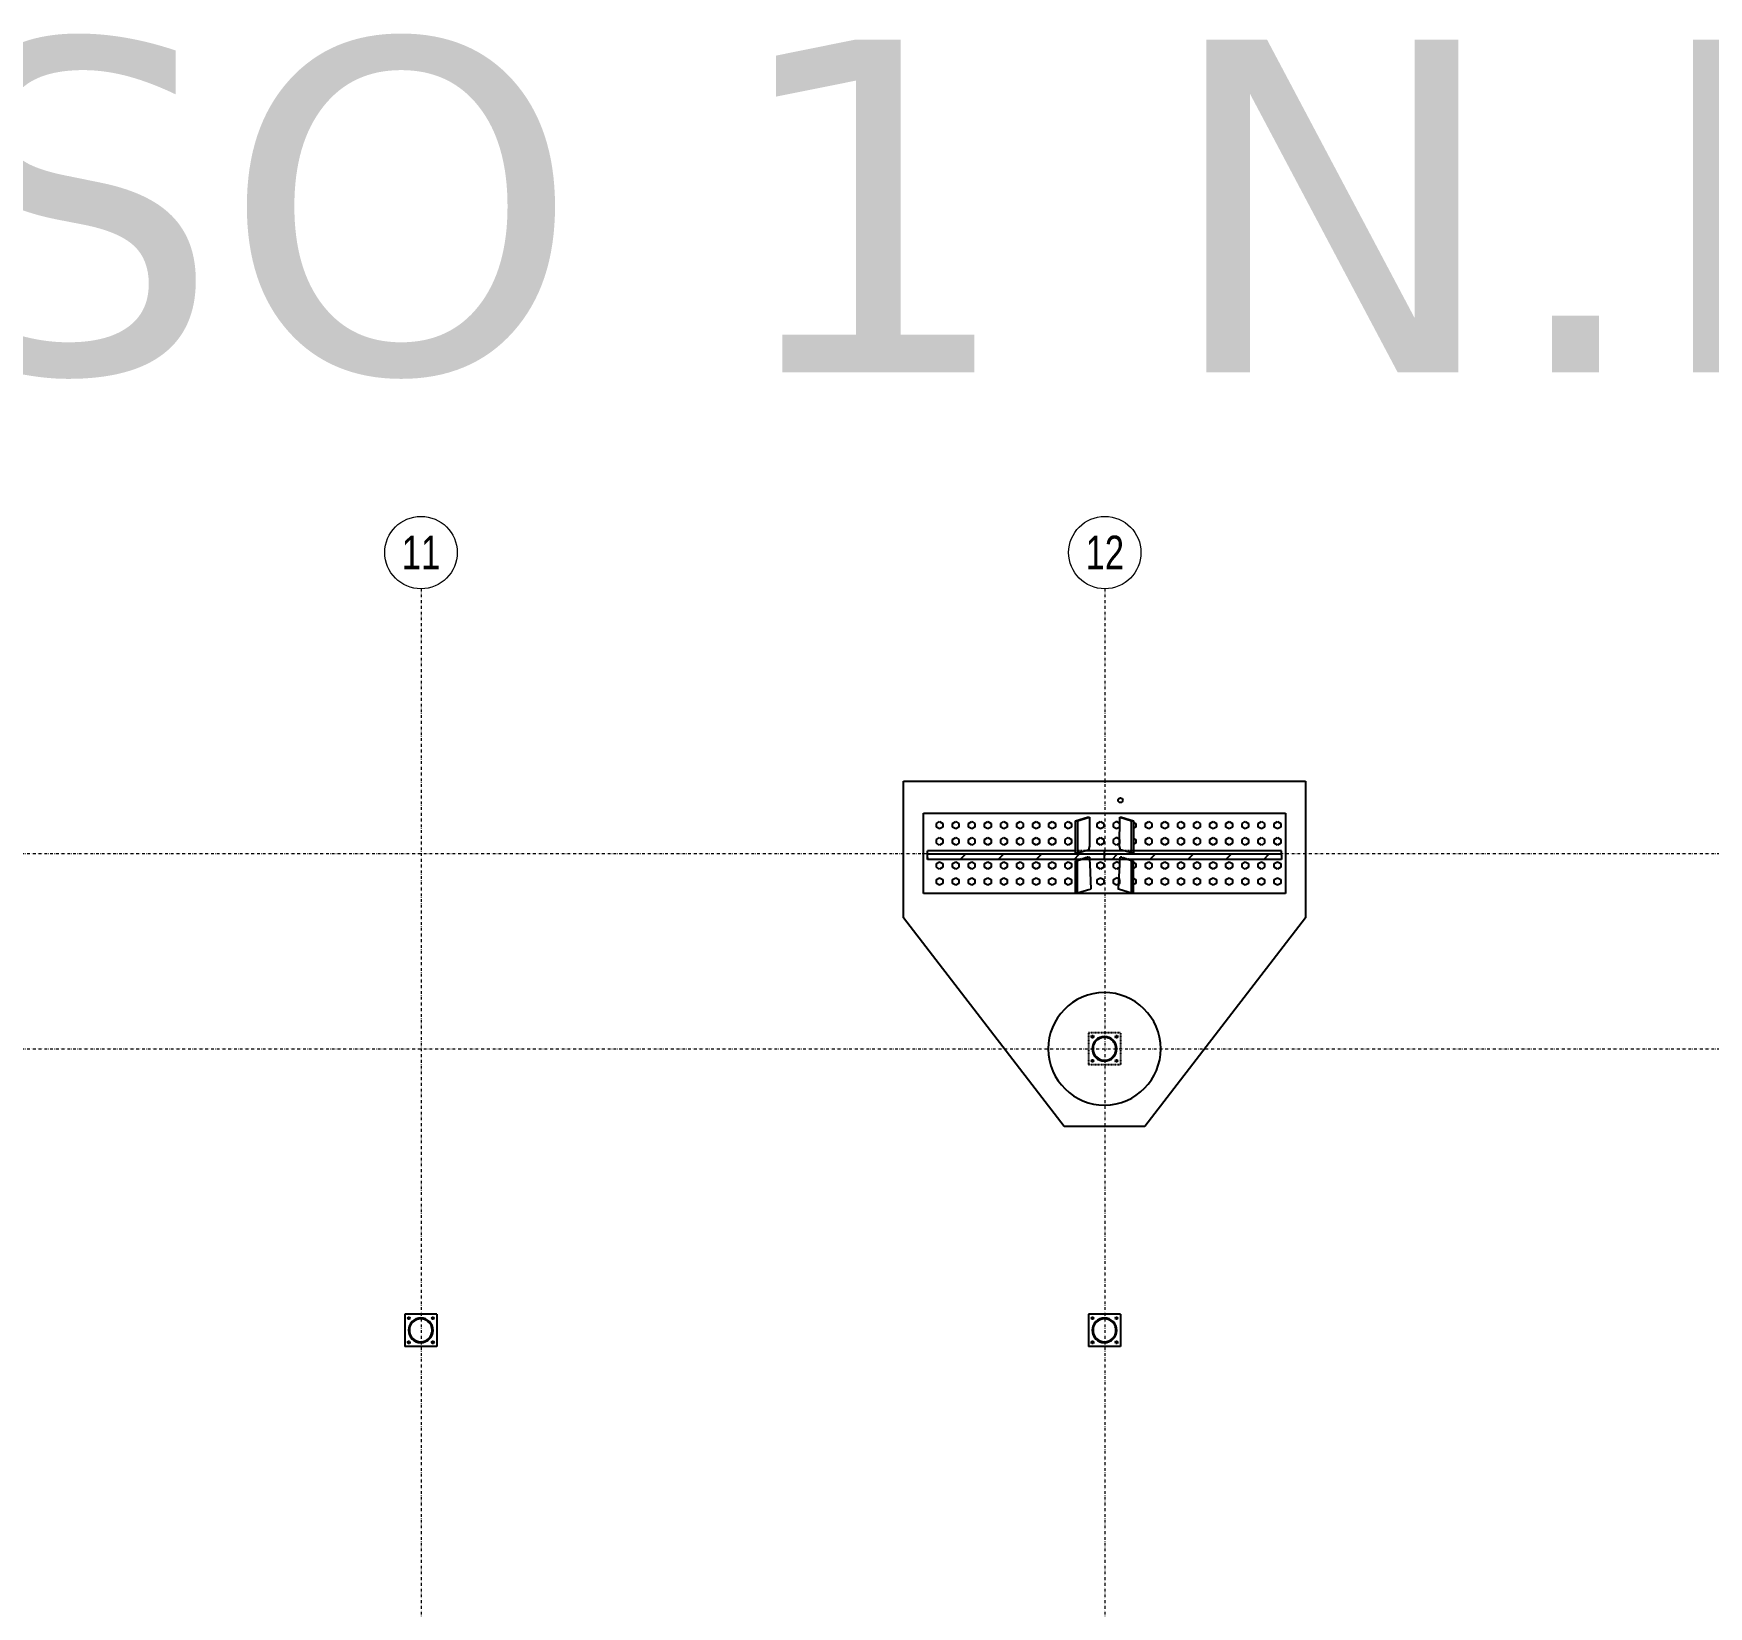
# Model space of a CAD drawing. Header units: millimetres. Extents: x 1541 to 289025, y -12015 to 47026.
# Drawn here: x 114171 to 115681, y -10196 to -8778 of the extents above; entities that cross this region are included whole.
import ezdxf
from ezdxf.enums import TextEntityAlignment as Align

# ---------------------------------------------------------------- set-up
doc = ezdxf.new("R2010")
doc.units = ezdxf.units.MM
doc.header["$LTSCALE"] = 0.1
for name, pattern in [('ACAD_ISO02W100', [15, 12, -3]), ('DASHDOTX2', [50.8, 25.4, -12.7, 0, -12.7]), ('DXK_LINE_DOT2', [3.9198, 1.9599, -1.9599]), ('Grid Line', [3.33375, 1.905, -0.47625, 0.47625, -0.47625])]:
    doc.linetypes.add(name, pattern=pattern)
doc.layers.get('0').update_dxf_attribs({"color": 255})
doc.layers.add('COTAS', color=8, linetype='Continuous')
doc.layers.add('TEXTO GENRAL', color=3, linetype='Continuous')
doc.layers.add('E_EJES', color=8, linetype='Continuous', lineweight=9)
doc.layers.add('E_EJES-1', color=8, linetype='Grid Line', lineweight=9)
doc.styles.add('Swis721 LtCn BT_1', font='swisscl.ttf', dxfattribs={"height": 0.42})
doc.styles.add('TEXTO GENERAL', font='verdana.ttf', dxfattribs={"height": 0.9})

# ---------------------------------------------------------------- blocks, each defined once
blk = doc.blocks.new('Grid - CNI_NOMBRE EJES-372759-_26_00m_LOC COLUMNAS Y MUROS PISO 7')
at = {"layer": 'E_EJES'}
blk.add_circle((0, 0), 0.003, dxfattribs=at)

msp = doc.modelspace()

# ---------------------------------------------------------------- hatches: boundary and pattern name
at = {"linetype": 'Continuous'}
h = msp.add_hatch(dxfattribs=at)
h.set_pattern_fill('', scale=7.611392, style=0, pattern_type=0)
h.set_pattern_definition([(45, (114977.176, -9517.53), (-17.088, 17.088), [])])
h.paths.add_polyline_path([(115296.1, -9517.5), (114977.2, -9517.5), (114977.2, -9518.3), (114977.3, -9522.2), (115296, -9522.2), (115296.1, -9518.3)])
h = msp.add_hatch(dxfattribs=at)
h.set_pattern_fill('', scale=7.611392, style=0, pattern_type=0)
h.set_pattern_definition([(45, (115147.48, -9690.706), (-17.088, 17.088), [])])
h.paths.add_polyline_path([(115147.7, -9692.9), (115147.5, -9690.7), (115146.9, -9688.6), (115145.8, -9686.7), (115144.5, -9685), (115142.8, -9683.7), (115140.9, -9682.6), (115138.8, -9682), (115136.6, -9681.8), (115134.5, -9682), (115132.4, -9682.6), (115130.5, -9683.7), (115128.8, -9685), (115127.4, -9686.7), (115126.4, -9688.6), (115125.8, -9690.7), (115125.6, -9692.9), (115125.8, -9695), (115126.4, -9697.1), (115127.4, -9699), (115128.8, -9700.7), (115130.5, -9702.1), (115132.4, -9703.1), (115134.5, -9703.7), (115136.6, -9703.9), (115138.8, -9703.7), (115140.9, -9703.1), (115142.8, -9702.1), (115144.5, -9700.7), (115145.8, -9699), (115146.9, -9697.1), (115147.5, -9695)])
h.paths.add_polyline_path([(115146.2, -9696.8), (115145.2, -9698.6), (115143.9, -9700.2), (115142.4, -9701.5), (115140.6, -9702.4), (115138.7, -9703), (115136.6, -9703.2), (115134.6, -9703), (115132.7, -9702.4), (115130.9, -9701.5), (115129.3, -9700.2), (115128, -9698.6), (115127.1, -9696.8), (115126.5, -9694.9), (115126.3, -9692.9), (115126.5, -9690.8), (115127.1, -9688.9), (115128, -9687.1), (115129.3, -9685.6), (115130.9, -9684.3), (115132.7, -9683.3), (115134.6, -9682.7), (115136.6, -9682.5), (115138.7, -9682.7), (115140.6, -9683.3), (115142.4, -9684.3), (115143.9, -9685.6), (115145.2, -9687.1), (115146.2, -9688.9), (115146.8, -9690.8), (115147, -9692.9), (115146.8, -9694.9)])
h = msp.add_hatch(color=96, dxfattribs=at)
h.paths.add_polyline_path([(114531.5, -9946.6), (114531.3, -9944.4), (114530.7, -9942.4), (114529.7, -9940.4), (114528.3, -9938.8), (114526.6, -9937.4), (114524.7, -9936.4), (114522.6, -9935.7), (114520.5, -9935.5), (114518.3, -9935.7), (114516.2, -9936.4), (114514.3, -9937.4), (114512.7, -9938.8), (114511.3, -9940.4), (114510.3, -9942.4), (114509.6, -9944.4), (114509.4, -9946.6), (114509.6, -9948.7), (114510.3, -9950.8), (114511.3, -9952.7), (114512.7, -9954.4), (114514.3, -9955.8), (114516.2, -9956.8), (114518.3, -9957.4), (114520.5, -9957.6), (114522.6, -9957.4), (114524.7, -9956.8), (114526.6, -9955.8), (114528.3, -9954.4), (114529.7, -9952.7), (114530.7, -9950.8), (114531.3, -9948.7)])
h.paths.add_polyline_path([(114530, -9950.5), (114529.1, -9952.3), (114527.8, -9953.9), (114526.2, -9955.2), (114524.4, -9956.1), (114522.5, -9956.7), (114520.5, -9956.9), (114518.5, -9956.7), (114516.5, -9956.1), (114514.7, -9955.2), (114513.2, -9953.9), (114511.9, -9952.3), (114510.9, -9950.5), (114510.3, -9948.6), (114510.1, -9946.6), (114510.3, -9944.6), (114510.9, -9942.6), (114511.9, -9940.8), (114513.2, -9939.3), (114514.7, -9938), (114516.5, -9937), (114518.5, -9936.5), (114520.5, -9936.3), (114522.5, -9936.5), (114524.4, -9937), (114526.2, -9938), (114527.8, -9939.3), (114529.1, -9940.8), (114530, -9942.6), (114530.6, -9944.6), (114530.8, -9946.6), (114530.6, -9948.6)])
h = msp.add_hatch(color=96, dxfattribs=at)
h.paths.add_polyline_path([(115147.7, -9946.6), (115147.5, -9944.4), (115146.8, -9942.3), (115145.8, -9940.4), (115144.4, -9938.8), (115142.8, -9937.4), (115140.9, -9936.4), (115138.8, -9935.7), (115136.6, -9935.5), (115134.5, -9935.7), (115132.4, -9936.4), (115130.5, -9937.4), (115128.8, -9938.8), (115127.4, -9940.4), (115126.4, -9942.3), (115125.8, -9944.4), (115125.6, -9946.6), (115125.8, -9948.7), (115126.4, -9950.8), (115127.4, -9952.7), (115128.8, -9954.4), (115130.5, -9955.8), (115132.4, -9956.8), (115134.5, -9957.4), (115136.6, -9957.6), (115138.8, -9957.4), (115140.9, -9956.8), (115142.8, -9955.8), (115144.4, -9954.4), (115145.8, -9952.7), (115146.8, -9950.8), (115147.5, -9948.7)])
h.paths.add_polyline_path([(115146.2, -9950.5), (115145.2, -9952.3), (115143.9, -9953.9), (115142.4, -9955.2), (115140.6, -9956.1), (115138.6, -9956.7), (115136.6, -9956.9), (115134.6, -9956.7), (115132.7, -9956.1), (115130.9, -9955.2), (115129.3, -9953.9), (115128, -9952.3), (115127.1, -9950.5), (115126.5, -9948.6), (115126.3, -9946.6), (115126.5, -9944.6), (115127.1, -9942.6), (115128, -9940.8), (115129.3, -9939.3), (115130.9, -9938), (115132.7, -9937), (115134.6, -9936.4), (115136.6, -9936.2), (115138.6, -9936.4), (115140.6, -9937), (115142.4, -9938), (115143.9, -9939.3), (115145.2, -9940.8), (115146.2, -9942.6), (115146.8, -9944.6), (115147, -9946.6), (115146.8, -9948.6)])

# ---------------------------------------------------------------- linework, layer by layer
at = {"color": 2, "linetype": 'Continuous'}
for p, q in [((114955.4, -9574.7), (114955.4, -9451.5)), ((114955.4, -9451.5), (115317.8, -9451.5)), ((115317.8, -9451.5), (115317.8, -9574.7)), ((114973.6, -9553), (114973.6, -9480.5)), ((114973.6, -9480.5), (115299.8, -9480.5)), ((115110.4, -9487.4), (115121.3, -9484.2)), ((115110.4, -9487.4), (115112.3, -9487.3)), ((115110.4, -9516.4), (115110.4, -9487.4)), ((115112.3, -9487.3), (115123, -9484.2)), ((115112.3, -9487.3), (115112.3, -9516.3)), ((115121.3, -9484.2), (115123, -9484.2)), ((115123, -9484.2), (115123.1, -9510.3)), ((115150.2, -9510.3), (115150.3, -9484.2)), ((115150.3, -9484.2), (115152, -9484.2)), ((115150.3, -9484.2), (115161, -9487.3)), ((115152, -9484.2), (115162.9, -9487.4)), ((115161, -9516.3), (115161, -9487.3)), ((115161, -9487.3), (115162.9, -9487.4)), ((115162.9, -9487.4), (115162.9, -9516.4)), ((115299.8, -9480.5), (115299.8, -9553)), ((114977.2, -9517.5), (114977.2, -9514.4)), ((115110.4, -9514.4), (114977.2, -9514.4)), ((114977.2, -9518.3), (114977.2, -9517.5)), ((115296.1, -9517.5), (114977.2, -9517.5)), ((114977.2, -9522.2), (114977.2, -9518.3)), ((114977.3, -9522.2), (114977.2, -9518.3)), ((114977.3, -9522.2), (114977.2, -9522.2)), ((115296, -9522.2), (114977.3, -9522.2)), ((115112.3, -9516.3), (115110.4, -9516.4)), ((115114.6, -9522.2), (115110.4, -9523.5)), ((115110.4, -9523.5), (115112.3, -9523.4)), ((115110.4, -9552.6), (115110.4, -9523.5)), ((115112.3, -9516.3), (115122.2, -9513.4)), ((115116.4, -9522.2), (115112.3, -9523.4)), ((115112.3, -9552.5), (115112.3, -9523.4)), ((115154.4, -9514.4), (115118.9, -9514.4)), ((115123.1, -9510.3), (115122.2, -9513.4)), ((115123, -9520.2), (115123.1, -9522.2)), ((115123.1, -9522.2), (115123.3, -9526.4)), ((115150.2, -9522.2), (115150, -9526.4)), ((115151.1, -9513.4), (115150.2, -9510.3)), ((115150.3, -9520.2), (115150.2, -9522.2)), ((115161, -9516.3), (115151.1, -9513.4)), ((115161, -9523.4), (115156.9, -9522.2)), ((115162.9, -9523.5), (115158.6, -9522.2)), ((115162.9, -9516.4), (115161, -9516.3)), ((115161, -9552.5), (115161, -9523.4)), ((115161, -9523.4), (115162.9, -9523.5)), ((115296.1, -9514.4), (115162.9, -9514.4)), ((115162.9, -9552.6), (115162.9, -9523.5)), ((115296.1, -9518.3), (115296, -9522.2)), ((115296.1, -9522.2), (115296, -9522.2)), ((115296.1, -9517.5), (115296.1, -9514.4)), ((115296.1, -9518.3), (115296.1, -9517.5)), ((115296.1, -9518.3), (115296.1, -9522.2)), ((115123.3, -9526.4), (115124.3, -9548.9)), ((115150, -9526.4), (115149, -9548.9)), ((115299.8, -9553), (114973.6, -9553)), ((115110.4, -9552.6), (115112.3, -9552.5)), ((115123.3, -9549.2), (115112.3, -9552.5)), ((115150, -9549.2), (115149, -9548.9)), ((115161, -9552.5), (115150, -9549.2)), ((115161, -9552.5), (115162.9, -9552.6)), ((115100.4, -9763), (114955.4, -9574.7)), ((115317.8, -9574.7), (115172.9, -9763)), ((115172.9, -9763), (115100.4, -9763)), ((114535, -9932.1), (114506, -9932.1)), ((114506, -9932.1), (114506, -9961.1)), ((114535, -9932.1), (114535, -9961.1)), ((115151.1, -9932.1), (115122.1, -9932.1)), ((115122.1, -9932.1), (115122.1, -9961.1)), ((115151.1, -9932.1), (115151.1, -9961.1)), ((114535, -9961.1), (114506, -9961.1)), ((115151.1, -9961.1), (115122.1, -9961.1))]:
    msp.add_line(p, q, dxfattribs=at)
at = {"color": 7, "linetype": 'Continuous'}
for p, q in [((114985.2, -9489.7), (114988, -9488)), ((114985.2, -9493), (114985.2, -9489.7)), ((114988, -9494.7), (114985.2, -9493)), ((114988, -9488), (114990.9, -9489.7)), ((114990.9, -9493), (114988, -9494.7)), ((114990.9, -9489.7), (114990.9, -9493)), ((114999.6, -9489.7), (115002.5, -9488)), ((114999.6, -9493), (114999.6, -9489.7)), ((115002.5, -9494.7), (114999.6, -9493)), ((115002.5, -9488), (115005.4, -9489.7)), ((115005.4, -9493), (115002.5, -9494.7)), ((115005.4, -9489.7), (115005.4, -9493)), ((115014.1, -9489.7), (115017, -9488)), ((115014.1, -9493), (115014.1, -9489.7)), ((115017, -9494.7), (115014.1, -9493)), ((115017, -9488), (115019.9, -9489.7)), ((115019.9, -9493), (115017, -9494.7)), ((115019.9, -9489.7), (115019.9, -9493)), ((115028.6, -9489.7), (115031.5, -9488)), ((115028.6, -9493), (115028.6, -9489.7)), ((115031.5, -9494.7), (115028.6, -9493)), ((115031.5, -9488), (115034.4, -9489.7)), ((115034.4, -9493), (115031.5, -9494.7)), ((115034.4, -9489.7), (115034.4, -9493)), ((115043.1, -9489.7), (115046, -9488)), ((115043.1, -9493), (115043.1, -9489.7)), ((115046, -9494.7), (115043.1, -9493)), ((115046, -9488), (115048.9, -9489.7)), ((115048.9, -9493), (115046, -9494.7)), ((115048.9, -9489.7), (115048.9, -9493)), ((115057.6, -9489.7), (115060.5, -9488)), ((115057.6, -9493), (115057.6, -9489.7)), ((115060.5, -9494.7), (115057.6, -9493)), ((115060.5, -9488), (115063.4, -9489.7)), ((115063.4, -9493), (115060.5, -9494.7)), ((115063.4, -9489.7), (115063.4, -9493)), ((115072.1, -9489.7), (115075, -9488)), ((115072.1, -9493), (115072.1, -9489.7)), ((115075, -9494.7), (115072.1, -9493)), ((115075, -9488), (115077.9, -9489.7)), ((115077.9, -9493), (115075, -9494.7)), ((115077.9, -9489.7), (115077.9, -9493)), ((115086.6, -9489.7), (115089.5, -9488)), ((115086.6, -9493), (115086.6, -9489.7)), ((115089.5, -9494.7), (115086.6, -9493)), ((115089.5, -9488), (115092.4, -9489.7)), ((115092.4, -9493), (115089.5, -9494.7)), ((115092.4, -9489.7), (115092.4, -9493)), ((115101.1, -9489.7), (115104, -9488)), ((115101.1, -9493), (115101.1, -9489.7)), ((115104, -9494.7), (115101.1, -9493)), ((115104, -9488), (115106.9, -9489.7)), ((115106.9, -9493), (115104, -9494.7)), ((115106.9, -9489.7), (115106.9, -9493)), ((115130.1, -9489.7), (115133, -9488)), ((115130.1, -9493), (115130.1, -9489.7)), ((115133, -9494.7), (115130.1, -9493)), ((115133, -9488), (115135.9, -9489.7)), ((115135.9, -9493), (115133, -9494.7)), ((115135.9, -9489.7), (115135.9, -9493)), ((115144.6, -9489.7), (115147.5, -9488)), ((115144.6, -9493), (115144.6, -9489.7)), ((115147.5, -9494.7), (115144.6, -9493)), ((115150.4, -9489.7), (115147.5, -9488)), ((115150.4, -9493), (115147.5, -9494.7)), ((115150.4, -9493), (115150.4, -9489.7)), ((115162.9, -9488.5), (115164.9, -9489.7)), ((115164.9, -9493), (115162.9, -9494.2)), ((115164.9, -9489.7), (115164.9, -9493)), ((115173.6, -9489.7), (115176.5, -9488)), ((115173.6, -9493), (115173.6, -9489.7)), ((115176.5, -9494.7), (115173.6, -9493)), ((115176.5, -9488), (115179.4, -9489.7)), ((115179.4, -9493), (115176.5, -9494.7)), ((115179.4, -9489.7), (115179.4, -9493)), ((115188.1, -9489.7), (115191, -9488)), ((115188.1, -9493), (115188.1, -9489.7)), ((115191, -9494.7), (115188.1, -9493)), ((115191, -9488), (115193.9, -9489.7)), ((115193.9, -9493), (115191, -9494.7)), ((115193.9, -9489.7), (115193.9, -9493)), ((115202.6, -9489.7), (115205.5, -9488)), ((115202.6, -9493), (115202.6, -9489.7)), ((115205.5, -9494.7), (115202.6, -9493)), ((115205.5, -9488), (115208.4, -9489.7)), ((115208.4, -9493), (115205.5, -9494.7)), ((115208.4, -9489.7), (115208.4, -9493)), ((115217.1, -9489.7), (115220, -9488)), ((115217.1, -9493), (115217.1, -9489.7)), ((115220, -9494.7), (115217.1, -9493)), ((115220, -9488), (115222.9, -9489.7)), ((115222.9, -9493), (115220, -9494.7)), ((115222.9, -9489.7), (115222.9, -9493)), ((115231.6, -9489.7), (115234.5, -9488)), ((115231.6, -9493), (115231.6, -9489.7)), ((115234.5, -9494.7), (115231.6, -9493)), ((115234.5, -9488), (115237.4, -9489.7)), ((115237.4, -9493), (115234.5, -9494.7)), ((115237.4, -9489.7), (115237.4, -9493)), ((115246.1, -9489.7), (115249, -9488)), ((115246.1, -9493), (115246.1, -9489.7)), ((115249, -9494.7), (115246.1, -9493)), ((115249, -9488), (115251.9, -9489.7)), ((115251.9, -9493), (115249, -9494.7)), ((115251.9, -9489.7), (115251.9, -9493)), ((115260.6, -9489.7), (115263.5, -9488)), ((115260.6, -9493), (115260.6, -9489.7)), ((115263.5, -9494.7), (115260.6, -9493)), ((115263.5, -9488), (115266.4, -9489.7)), ((115266.4, -9493), (115263.5, -9494.7)), ((115266.4, -9489.7), (115266.4, -9493)), ((115275.1, -9489.7), (115278, -9488)), ((115275.1, -9493), (115275.1, -9489.7)), ((115278, -9494.7), (115275.1, -9493)), ((115278, -9488), (115280.9, -9489.7)), ((115280.9, -9493), (115278, -9494.7)), ((115280.9, -9489.7), (115280.9, -9493)), ((115289.6, -9489.7), (115292.5, -9488)), ((115289.6, -9493), (115289.6, -9489.7)), ((115292.5, -9494.7), (115289.6, -9493)), ((115292.5, -9488), (115295.4, -9489.7)), ((115295.4, -9493), (115292.5, -9494.7)), ((115295.4, -9489.7), (115295.4, -9493)), ((114985.2, -9504.2), (114988, -9502.5)), ((114985.2, -9507.5), (114985.2, -9504.2)), ((114988, -9509.2), (114985.2, -9507.5)), ((114988, -9502.5), (114990.9, -9504.2)), ((114990.9, -9507.5), (114988, -9509.2)), ((114990.9, -9504.2), (114990.9, -9507.5)), ((114999.6, -9504.2), (115002.5, -9502.5)), ((114999.6, -9507.5), (114999.6, -9504.2)), ((115002.5, -9509.2), (114999.6, -9507.5)), ((115002.5, -9502.5), (115005.4, -9504.2)), ((115005.4, -9507.5), (115002.5, -9509.2)), ((115005.4, -9504.2), (115005.4, -9507.5)), ((115014.1, -9504.2), (115017, -9502.5)), ((115014.1, -9507.5), (115014.1, -9504.2)), ((115017, -9509.2), (115014.1, -9507.5)), ((115017, -9502.5), (115019.9, -9504.2)), ((115019.9, -9507.5), (115017, -9509.2)), ((115019.9, -9504.2), (115019.9, -9507.5)), ((115028.6, -9504.2), (115031.5, -9502.5)), ((115028.6, -9507.5), (115028.6, -9504.2)), ((115031.5, -9509.2), (115028.6, -9507.5)), ((115031.5, -9502.5), (115034.4, -9504.2)), ((115034.4, -9507.5), (115031.5, -9509.2)), ((115034.4, -9504.2), (115034.4, -9507.5)), ((115043.1, -9504.2), (115046, -9502.5)), ((115043.1, -9507.5), (115043.1, -9504.2)), ((115046, -9509.2), (115043.1, -9507.5)), ((115046, -9502.5), (115048.9, -9504.2)), ((115048.9, -9507.5), (115046, -9509.2)), ((115048.9, -9504.2), (115048.9, -9507.5)), ((115057.6, -9504.2), (115060.5, -9502.5)), ((115057.6, -9507.5), (115057.6, -9504.2)), ((115060.5, -9509.2), (115057.6, -9507.5)), ((115060.5, -9502.5), (115063.4, -9504.2)), ((115063.4, -9507.5), (115060.5, -9509.2)), ((115063.4, -9504.2), (115063.4, -9507.5)), ((115072.1, -9504.2), (115075, -9502.5)), ((115072.1, -9507.5), (115072.1, -9504.2)), ((115075, -9509.2), (115072.1, -9507.5)), ((115075, -9502.5), (115077.9, -9504.2)), ((115077.9, -9507.5), (115075, -9509.2)), ((115077.9, -9504.2), (115077.9, -9507.5)), ((115086.6, -9504.2), (115089.5, -9502.5)), ((115086.6, -9507.5), (115086.6, -9504.2)), ((115089.5, -9509.2), (115086.6, -9507.5)), ((115089.5, -9502.5), (115092.4, -9504.2)), ((115092.4, -9507.5), (115089.5, -9509.2)), ((115092.4, -9504.2), (115092.4, -9507.5)), ((115101.1, -9504.2), (115104, -9502.5)), ((115101.1, -9507.5), (115101.1, -9504.2)), ((115104, -9509.2), (115101.1, -9507.5)), ((115104, -9502.5), (115106.9, -9504.2)), ((115106.9, -9507.5), (115104, -9509.2)), ((115106.9, -9504.2), (115106.9, -9507.5)), ((115130.1, -9504.2), (115133, -9502.5)), ((115130.1, -9507.5), (115130.1, -9504.2)), ((115133, -9509.2), (115130.1, -9507.5)), ((115133, -9502.5), (115135.9, -9504.2)), ((115135.9, -9507.5), (115133, -9509.2)), ((115135.9, -9504.2), (115135.9, -9507.5)), ((115144.6, -9504.2), (115147.5, -9502.5)), ((115144.6, -9507.5), (115144.6, -9504.2)), ((115147.5, -9509.2), (115144.6, -9507.5)), ((115150.4, -9504.2), (115147.5, -9502.5)), ((115150.4, -9507.5), (115147.5, -9509.2)), ((115150.4, -9507.5), (115150.4, -9504.2)), ((115162.9, -9503), (115164.9, -9504.2)), ((115164.9, -9507.5), (115162.9, -9508.7)), ((115164.9, -9504.2), (115164.9, -9507.5)), ((115173.6, -9504.2), (115176.5, -9502.5)), ((115173.6, -9507.5), (115173.6, -9504.2)), ((115176.5, -9509.2), (115173.6, -9507.5)), ((115176.5, -9502.5), (115179.4, -9504.2)), ((115179.4, -9507.5), (115176.5, -9509.2)), ((115179.4, -9504.2), (115179.4, -9507.5)), ((115188.1, -9504.2), (115191, -9502.5)), ((115188.1, -9507.5), (115188.1, -9504.2)), ((115191, -9509.2), (115188.1, -9507.5)), ((115191, -9502.5), (115193.9, -9504.2)), ((115193.9, -9507.5), (115191, -9509.2)), ((115193.9, -9504.2), (115193.9, -9507.5)), ((115202.6, -9504.2), (115205.5, -9502.5)), ((115202.6, -9507.5), (115202.6, -9504.2)), ((115205.5, -9509.2), (115202.6, -9507.5)), ((115205.5, -9502.5), (115208.4, -9504.2)), ((115208.4, -9507.5), (115205.5, -9509.2)), ((115208.4, -9504.2), (115208.4, -9507.5)), ((115217.1, -9504.2), (115220, -9502.5)), ((115217.1, -9507.5), (115217.1, -9504.2)), ((115220, -9509.2), (115217.1, -9507.5)), ((115220, -9502.5), (115222.9, -9504.2)), ((115222.9, -9507.5), (115220, -9509.2)), ((115222.9, -9504.2), (115222.9, -9507.5)), ((115231.6, -9504.2), (115234.5, -9502.5)), ((115231.6, -9507.5), (115231.6, -9504.2)), ((115234.5, -9509.2), (115231.6, -9507.5)), ((115234.5, -9502.5), (115237.4, -9504.2)), ((115237.4, -9507.5), (115234.5, -9509.2)), ((115237.4, -9504.2), (115237.4, -9507.5)), ((115246.1, -9504.2), (115249, -9502.5)), ((115246.1, -9507.5), (115246.1, -9504.2)), ((115249, -9509.2), (115246.1, -9507.5)), ((115249, -9502.5), (115251.9, -9504.2)), ((115251.9, -9507.5), (115249, -9509.2)), ((115251.9, -9504.2), (115251.9, -9507.5)), ((115260.6, -9504.2), (115263.5, -9502.5)), ((115260.6, -9507.5), (115260.6, -9504.2)), ((115263.5, -9509.2), (115260.6, -9507.5)), ((115263.5, -9502.5), (115266.4, -9504.2)), ((115266.4, -9507.5), (115263.5, -9509.2)), ((115266.4, -9504.2), (115266.4, -9507.5)), ((115275.1, -9504.2), (115278, -9502.5)), ((115275.1, -9507.5), (115275.1, -9504.2)), ((115278, -9509.2), (115275.1, -9507.5)), ((115278, -9502.5), (115280.9, -9504.2)), ((115280.9, -9507.5), (115278, -9509.2)), ((115280.9, -9504.2), (115280.9, -9507.5)), ((115289.6, -9504.2), (115292.5, -9502.5)), ((115289.6, -9507.5), (115289.6, -9504.2)), ((115292.5, -9509.2), (115289.6, -9507.5)), ((115292.5, -9502.5), (115295.4, -9504.2)), ((115295.4, -9507.5), (115292.5, -9509.2)), ((115295.4, -9504.2), (115295.4, -9507.5)), ((114985.2, -9525.9), (114988, -9524.2)), ((114988, -9524.2), (114990.9, -9525.9)), ((114999.6, -9525.9), (115002.5, -9524.2)), ((115002.5, -9524.2), (115005.4, -9525.9)), ((115014.1, -9525.9), (115017, -9524.2)), ((115017, -9524.2), (115019.9, -9525.9)), ((115028.6, -9525.9), (115031.5, -9524.2)), ((115031.5, -9524.2), (115034.4, -9525.9)), ((115043.1, -9525.9), (115046, -9524.2)), ((115046, -9524.2), (115048.9, -9525.9)), ((115057.6, -9525.9), (115060.5, -9524.2)), ((115060.5, -9524.2), (115063.4, -9525.9)), ((115072.1, -9525.9), (115075, -9524.2)), ((115075, -9524.2), (115077.9, -9525.9)), ((115086.6, -9525.9), (115089.5, -9524.2)), ((115089.5, -9524.2), (115092.4, -9525.9)), ((115101.1, -9525.9), (115104, -9524.2)), ((115104, -9524.2), (115106.9, -9525.9)), ((115130.1, -9525.9), (115133, -9524.2)), ((115133, -9524.2), (115135.9, -9525.9)), ((115144.6, -9525.9), (115147.5, -9524.2)), ((115150.4, -9525.9), (115147.5, -9524.2)), ((115173.6, -9525.9), (115176.5, -9524.2)), ((115176.5, -9524.2), (115179.4, -9525.9)), ((115188.1, -9525.9), (115191, -9524.2)), ((115191, -9524.2), (115193.9, -9525.9)), ((115202.6, -9525.9), (115205.5, -9524.2)), ((115205.5, -9524.2), (115208.4, -9525.9)), ((115217.1, -9525.9), (115220, -9524.2)), ((115220, -9524.2), (115222.9, -9525.9)), ((115231.6, -9525.9), (115234.5, -9524.2)), ((115234.5, -9524.2), (115237.4, -9525.9)), ((115246.1, -9525.9), (115249, -9524.2)), ((115249, -9524.2), (115251.9, -9525.9)), ((115260.6, -9525.9), (115263.5, -9524.2)), ((115263.5, -9524.2), (115266.4, -9525.9)), ((115275.1, -9525.9), (115278, -9524.2)), ((115278, -9524.2), (115280.9, -9525.9)), ((115289.6, -9525.9), (115292.5, -9524.2)), ((115292.5, -9524.2), (115295.4, -9525.9)), ((114985.2, -9529.3), (114985.2, -9525.9)), ((114988, -9530.9), (114985.2, -9529.3)), ((114985.2, -9540.4), (114988, -9538.7)), ((114990.9, -9529.3), (114988, -9530.9)), ((114988, -9538.7), (114990.9, -9540.4)), ((114990.9, -9525.9), (114990.9, -9529.3)), ((114999.6, -9529.3), (114999.6, -9525.9)), ((115002.5, -9530.9), (114999.6, -9529.3)), ((114999.6, -9540.4), (115002.5, -9538.7)), ((115005.4, -9529.3), (115002.5, -9530.9)), ((115002.5, -9538.7), (115005.4, -9540.4)), ((115005.4, -9525.9), (115005.4, -9529.3)), ((115014.1, -9529.3), (115014.1, -9525.9)), ((115017, -9530.9), (115014.1, -9529.3)), ((115014.1, -9540.4), (115017, -9538.7)), ((115019.9, -9529.3), (115017, -9530.9)), ((115017, -9538.7), (115019.9, -9540.4)), ((115019.9, -9525.9), (115019.9, -9529.3)), ((115028.6, -9529.3), (115028.6, -9525.9)), ((115031.5, -9530.9), (115028.6, -9529.3)), ((115028.6, -9540.4), (115031.5, -9538.7)), ((115034.4, -9529.3), (115031.5, -9530.9)), ((115031.5, -9538.7), (115034.4, -9540.4)), ((115034.4, -9525.9), (115034.4, -9529.3)), ((115043.1, -9529.3), (115043.1, -9525.9)), ((115046, -9530.9), (115043.1, -9529.3)), ((115043.1, -9540.4), (115046, -9538.7)), ((115048.9, -9529.3), (115046, -9530.9)), ((115046, -9538.7), (115048.9, -9540.4)), ((115048.9, -9525.9), (115048.9, -9529.3)), ((115057.6, -9529.3), (115057.6, -9525.9)), ((115060.5, -9530.9), (115057.6, -9529.3)), ((115057.6, -9540.4), (115060.5, -9538.7)), ((115063.4, -9529.3), (115060.5, -9530.9)), ((115060.5, -9538.7), (115063.4, -9540.4)), ((115063.4, -9525.9), (115063.4, -9529.3)), ((115072.1, -9529.3), (115072.1, -9525.9)), ((115075, -9530.9), (115072.1, -9529.3)), ((115072.1, -9540.4), (115075, -9538.7)), ((115077.9, -9529.3), (115075, -9530.9)), ((115075, -9538.7), (115077.9, -9540.4)), ((115077.9, -9525.9), (115077.9, -9529.3)), ((115086.6, -9529.3), (115086.6, -9525.9)), ((115089.5, -9530.9), (115086.6, -9529.3)), ((115086.6, -9540.4), (115089.5, -9538.7)), ((115092.4, -9529.3), (115089.5, -9530.9)), ((115089.5, -9538.7), (115092.4, -9540.4)), ((115092.4, -9525.9), (115092.4, -9529.3)), ((115101.1, -9529.3), (115101.1, -9525.9)), ((115104, -9530.9), (115101.1, -9529.3)), ((115101.1, -9540.4), (115104, -9538.7)), ((115106.9, -9529.3), (115104, -9530.9)), ((115104, -9538.7), (115106.9, -9540.4)), ((115106.9, -9525.9), (115106.9, -9529.3)), ((115130.1, -9529.3), (115130.1, -9525.9)), ((115133, -9530.9), (115130.1, -9529.3)), ((115130.1, -9540.4), (115133, -9538.7)), ((115135.9, -9529.3), (115133, -9530.9)), ((115133, -9538.7), (115135.9, -9540.4)), ((115135.9, -9525.9), (115135.9, -9529.3)), ((115144.6, -9529.3), (115144.6, -9525.9)), ((115147.5, -9530.9), (115144.6, -9529.3)), ((115144.6, -9540.4), (115147.5, -9538.7)), ((115150.4, -9529.3), (115147.5, -9530.9)), ((115150.4, -9540.4), (115147.5, -9538.7)), ((115150.4, -9529.3), (115150.4, -9525.9)), ((115162.9, -9524.7), (115164.9, -9525.9)), ((115164.9, -9529.3), (115162.9, -9530.4)), ((115162.9, -9539.2), (115164.9, -9540.4)), ((115164.9, -9525.9), (115164.9, -9529.3)), ((115173.6, -9529.3), (115173.6, -9525.9)), ((115176.5, -9530.9), (115173.6, -9529.3)), ((115173.6, -9540.4), (115176.5, -9538.7)), ((115179.4, -9529.3), (115176.5, -9530.9)), ((115176.5, -9538.7), (115179.4, -9540.4)), ((115179.4, -9525.9), (115179.4, -9529.3)), ((115188.1, -9529.3), (115188.1, -9525.9)), ((115191, -9530.9), (115188.1, -9529.3)), ((115188.1, -9540.4), (115191, -9538.7)), ((115193.9, -9529.3), (115191, -9530.9)), ((115191, -9538.7), (115193.9, -9540.4)), ((115193.9, -9525.9), (115193.9, -9529.3)), ((115202.6, -9529.3), (115202.6, -9525.9)), ((115205.5, -9530.9), (115202.6, -9529.3)), ((115202.6, -9540.4), (115205.5, -9538.7)), ((115208.4, -9529.3), (115205.5, -9530.9)), ((115205.5, -9538.7), (115208.4, -9540.4)), ((115208.4, -9525.9), (115208.4, -9529.3)), ((115217.1, -9529.3), (115217.1, -9525.9)), ((115220, -9530.9), (115217.1, -9529.3)), ((115217.1, -9540.4), (115220, -9538.7)), ((115222.9, -9529.3), (115220, -9530.9)), ((115220, -9538.7), (115222.9, -9540.4)), ((115222.9, -9525.9), (115222.9, -9529.3)), ((115231.6, -9529.3), (115231.6, -9525.9)), ((115234.5, -9530.9), (115231.6, -9529.3)), ((115231.6, -9540.4), (115234.5, -9538.7)), ((115237.4, -9529.3), (115234.5, -9530.9)), ((115234.5, -9538.7), (115237.4, -9540.4)), ((115237.4, -9525.9), (115237.4, -9529.3)), ((115246.1, -9529.3), (115246.1, -9525.9)), ((115249, -9530.9), (115246.1, -9529.3)), ((115246.1, -9540.4), (115249, -9538.7)), ((115251.9, -9529.3), (115249, -9530.9)), ((115249, -9538.7), (115251.9, -9540.4)), ((115251.9, -9525.9), (115251.9, -9529.3)), ((115260.6, -9529.3), (115260.6, -9525.9)), ((115263.5, -9530.9), (115260.6, -9529.3)), ((115260.6, -9540.4), (115263.5, -9538.7)), ((115266.4, -9529.3), (115263.5, -9530.9)), ((115263.5, -9538.7), (115266.4, -9540.4)), ((115266.4, -9525.9), (115266.4, -9529.3)), ((115275.1, -9529.3), (115275.1, -9525.9)), ((115278, -9530.9), (115275.1, -9529.3)), ((115275.1, -9540.4), (115278, -9538.7)), ((115280.9, -9529.3), (115278, -9530.9)), ((115278, -9538.7), (115280.9, -9540.4)), ((115280.9, -9525.9), (115280.9, -9529.3)), ((115289.6, -9529.3), (115289.6, -9525.9)), ((115292.5, -9530.9), (115289.6, -9529.3)), ((115289.6, -9540.4), (115292.5, -9538.7)), ((115295.4, -9529.3), (115292.5, -9530.9)), ((115292.5, -9538.7), (115295.4, -9540.4)), ((115295.4, -9525.9), (115295.4, -9529.3)), ((114985.2, -9543.8), (114985.2, -9540.4)), ((114988, -9545.4), (114985.2, -9543.8)), ((114990.9, -9543.8), (114988, -9545.4)), ((114990.9, -9540.4), (114990.9, -9543.8)), ((114999.6, -9543.8), (114999.6, -9540.4)), ((115002.5, -9545.4), (114999.6, -9543.8)), ((115005.4, -9543.8), (115002.5, -9545.4)), ((115005.4, -9540.4), (115005.4, -9543.8)), ((115014.1, -9543.8), (115014.1, -9540.4)), ((115017, -9545.4), (115014.1, -9543.8)), ((115019.9, -9543.8), (115017, -9545.4)), ((115019.9, -9540.4), (115019.9, -9543.8)), ((115028.6, -9543.8), (115028.6, -9540.4)), ((115031.5, -9545.4), (115028.6, -9543.8)), ((115034.4, -9543.8), (115031.5, -9545.4)), ((115034.4, -9540.4), (115034.4, -9543.8)), ((115043.1, -9543.8), (115043.1, -9540.4)), ((115046, -9545.4), (115043.1, -9543.8)), ((115048.9, -9543.8), (115046, -9545.4)), ((115048.9, -9540.4), (115048.9, -9543.8)), ((115057.6, -9543.8), (115057.6, -9540.4)), ((115060.5, -9545.4), (115057.6, -9543.8)), ((115063.4, -9543.8), (115060.5, -9545.4)), ((115063.4, -9540.4), (115063.4, -9543.8)), ((115072.1, -9543.8), (115072.1, -9540.4)), ((115075, -9545.4), (115072.1, -9543.8)), ((115077.9, -9543.8), (115075, -9545.4)), ((115077.9, -9540.4), (115077.9, -9543.8)), ((115086.6, -9543.8), (115086.6, -9540.4)), ((115089.5, -9545.4), (115086.6, -9543.8)), ((115092.4, -9543.8), (115089.5, -9545.4)), ((115092.4, -9540.4), (115092.4, -9543.8)), ((115101.1, -9543.8), (115101.1, -9540.4)), ((115104, -9545.4), (115101.1, -9543.8)), ((115106.9, -9543.8), (115104, -9545.4)), ((115106.9, -9540.4), (115106.9, -9543.8)), ((115130.1, -9543.8), (115130.1, -9540.4)), ((115133, -9545.4), (115130.1, -9543.8)), ((115135.9, -9543.8), (115133, -9545.4)), ((115135.9, -9540.4), (115135.9, -9543.8)), ((115144.6, -9543.8), (115144.6, -9540.4)), ((115147.5, -9545.4), (115144.6, -9543.8)), ((115150.4, -9543.8), (115147.5, -9545.4)), ((115150.4, -9543.8), (115150.4, -9540.4)), ((115164.9, -9543.8), (115162.9, -9544.9)), ((115164.9, -9540.4), (115164.9, -9543.8)), ((115173.6, -9543.8), (115173.6, -9540.4)), ((115176.5, -9545.4), (115173.6, -9543.8)), ((115179.4, -9543.8), (115176.5, -9545.4)), ((115179.4, -9540.4), (115179.4, -9543.8)), ((115188.1, -9543.8), (115188.1, -9540.4)), ((115191, -9545.4), (115188.1, -9543.8)), ((115193.9, -9543.8), (115191, -9545.4)), ((115193.9, -9540.4), (115193.9, -9543.8)), ((115202.6, -9543.8), (115202.6, -9540.4)), ((115205.5, -9545.4), (115202.6, -9543.8)), ((115208.4, -9543.8), (115205.5, -9545.4)), ((115208.4, -9540.4), (115208.4, -9543.8)), ((115217.1, -9543.8), (115217.1, -9540.4)), ((115220, -9545.4), (115217.1, -9543.8)), ((115222.9, -9543.8), (115220, -9545.4)), ((115222.9, -9540.4), (115222.9, -9543.8)), ((115231.6, -9543.8), (115231.6, -9540.4)), ((115234.5, -9545.4), (115231.6, -9543.8)), ((115237.4, -9543.8), (115234.5, -9545.4)), ((115237.4, -9540.4), (115237.4, -9543.8)), ((115246.1, -9543.8), (115246.1, -9540.4)), ((115249, -9545.4), (115246.1, -9543.8)), ((115251.9, -9543.8), (115249, -9545.4)), ((115251.9, -9540.4), (115251.9, -9543.8)), ((115260.6, -9543.8), (115260.6, -9540.4)), ((115263.5, -9545.4), (115260.6, -9543.8)), ((115266.4, -9543.8), (115263.5, -9545.4)), ((115266.4, -9540.4), (115266.4, -9543.8)), ((115275.1, -9543.8), (115275.1, -9540.4)), ((115278, -9545.4), (115275.1, -9543.8)), ((115280.9, -9543.8), (115278, -9545.4)), ((115280.9, -9540.4), (115280.9, -9543.8)), ((115289.6, -9543.8), (115289.6, -9540.4)), ((115292.5, -9545.4), (115289.6, -9543.8)), ((115295.4, -9543.8), (115292.5, -9545.4)), ((115295.4, -9540.4), (115295.4, -9543.8)), ((115124.6, -9682), (115125.2, -9681)), ((115125.2, -9683), (115124.6, -9682)), ((115125.2, -9681), (115126.3, -9681)), ((115126.3, -9683), (115125.2, -9683)), ((115126.3, -9681), (115126.9, -9682)), ((115126.9, -9682), (115126.3, -9683)), ((115146.4, -9682), (115146.9, -9681)), ((115146.9, -9683), (115146.4, -9682)), ((115146.9, -9681), (115148.1, -9681)), ((115148.1, -9683), (115146.9, -9683)), ((115148.1, -9681), (115148.6, -9682)), ((115148.6, -9682), (115148.1, -9683)), ((115124.6, -9703.7), (115125.2, -9702.8)), ((115125.2, -9704.7), (115124.6, -9703.7)), ((115125.2, -9702.8), (115126.3, -9702.8)), ((115126.3, -9704.7), (115125.2, -9704.7)), ((115126.3, -9702.8), (115126.9, -9703.7)), ((115126.9, -9703.7), (115126.3, -9704.7)), ((115146.4, -9703.7), (115146.9, -9702.8)), ((115146.9, -9704.7), (115146.4, -9703.7)), ((115146.9, -9702.8), (115148.1, -9702.8)), ((115148.1, -9704.7), (115146.9, -9704.7)), ((115148.1, -9702.8), (115148.6, -9703.7)), ((115148.6, -9703.7), (115148.1, -9704.7)), ((114508.5, -9935.7), (114509, -9934.7)), ((114509, -9936.7), (114508.5, -9935.7)), ((114509, -9934.7), (114510.2, -9934.7)), ((114510.2, -9936.7), (114509, -9936.7)), ((114510.2, -9934.7), (114510.7, -9935.7)), ((114510.7, -9935.7), (114510.2, -9936.7)), ((114530.2, -9935.7), (114530.8, -9934.7)), ((114530.8, -9936.7), (114530.2, -9935.7)), ((114530.8, -9934.7), (114531.9, -9934.7)), ((114531.9, -9936.7), (114530.8, -9936.7)), ((114531.9, -9934.7), (114532.5, -9935.7)), ((114532.5, -9935.7), (114531.9, -9936.7)), ((115124.6, -9935.7), (115125.2, -9934.7)), ((115125.2, -9936.7), (115124.6, -9935.7)), ((115125.2, -9934.7), (115126.3, -9934.7)), ((115126.3, -9936.7), (115125.2, -9936.7)), ((115126.3, -9934.7), (115126.9, -9935.7)), ((115126.9, -9935.7), (115126.3, -9936.7)), ((115146.4, -9935.7), (115146.9, -9934.7)), ((115146.9, -9936.7), (115146.4, -9935.7)), ((115146.9, -9934.7), (115148.1, -9934.7)), ((115148.1, -9936.7), (115146.9, -9936.7)), ((115148.1, -9934.7), (115148.6, -9935.7)), ((115148.6, -9935.7), (115148.1, -9936.7)), ((114508.5, -9957.5), (114509, -9956.5)), ((114509, -9958.4), (114508.5, -9957.5)), ((114509, -9956.5), (114510.2, -9956.5)), ((114510.2, -9958.4), (114509, -9958.4)), ((114510.2, -9956.5), (114510.7, -9957.5)), ((114510.7, -9957.5), (114510.2, -9958.4)), ((114530.2, -9957.5), (114530.8, -9956.5)), ((114530.8, -9958.4), (114530.2, -9957.5)), ((114530.8, -9956.5), (114531.9, -9956.5)), ((114531.9, -9958.4), (114530.8, -9958.4)), ((114531.9, -9956.5), (114532.5, -9957.5)), ((114532.5, -9957.5), (114531.9, -9958.4)), ((115124.6, -9957.4), (115125.2, -9956.5)), ((115125.2, -9958.4), (115124.6, -9957.4)), ((115125.2, -9956.5), (115126.3, -9956.5)), ((115126.3, -9958.4), (115125.2, -9958.4)), ((115126.3, -9956.5), (115126.9, -9957.4)), ((115126.9, -9957.4), (115126.3, -9958.4)), ((115146.4, -9957.4), (115146.9, -9956.5)), ((115146.9, -9958.4), (115146.4, -9957.4)), ((115146.9, -9956.5), (115148.1, -9956.5)), ((115148.1, -9958.4), (115146.9, -9958.4)), ((115148.1, -9956.5), (115148.6, -9957.4)), ((115148.6, -9957.4), (115148.1, -9958.4))]:
    msp.add_line(p, q, dxfattribs=at)
at = {"color": 7, "linetype": 'DXK_LINE_DOT2'}
for p, q in [((115118.9, -9514.4), (115110.4, -9514.4)), ((115121.3, -9520.2), (115114.6, -9522.2)), ((115123, -9520.2), (115116.4, -9522.2)), ((115123, -9520.2), (115121.3, -9520.2)), ((115152, -9520.2), (115150.3, -9520.2)), ((115156.9, -9522.2), (115150.3, -9520.2)), ((115158.6, -9522.2), (115152, -9520.2)), ((115162.9, -9514.4), (115154.4, -9514.4)), ((115124.3, -9548.9), (115123.3, -9549.2)), ((115151.1, -9678.4), (115122.1, -9678.4)), ((115122.1, -9678.4), (115122.1, -9707.4)), ((115151.1, -9678.4), (115151.1, -9707.4)), ((115151.1, -9707.4), (115122.1, -9707.4))]:
    msp.add_line(p, q, dxfattribs=at)
at = {"color": 1, "linetype": 'ACAD_ISO02W100'}
msp.add_line((115136.7, -9522.2), (115136.7, -9514.4), dxfattribs=at)
at = {"color": 2, "linetype": 'Continuous'}
for centre, radius, start, end in [((115136.6, -9692.9), 50.7, 6, 186), ((115136.6, -9692.9), 50.7, 186, 6), ((115136.6, -9692.9), 11.1, 11.25, 191.25), ((115136.6, -9692.9), 10.3, 348.75, 168.75), ((115136.6, -9692.9), 11.1, 191.25, 11.25), ((115136.6, -9692.9), 10.3, 168.75, 348.75), ((114520.5, -9946.6), 11.1, 11.25, 191.25), ((114520.5, -9946.6), 11.1, 191.25, 11.25), ((114520.5, -9946.6), 10.3, 168.75, 348.75), ((114520.5, -9946.6), 10.3, 348.75, 168.75), ((115136.6, -9946.6), 11.1, 11.25, 191.25), ((115136.6, -9946.6), 11.1, 191.25, 11.25), ((115136.6, -9946.6), 10.3, 168.75, 348.75), ((115136.6, -9946.6), 10.3, 348.75, 168.75)]:
    msp.add_arc(centre, radius, start, end, dxfattribs=at)
at = {"layer": 'COTAS'}
msp.add_circle((115150.9, -9468.9), 2.11, dxfattribs=at)
at = {"layer": 'E_EJES'}
msp.add_circle((115136.9, -9245.6), 32.6, dxfattribs=at)
at = {"layer": 'E_EJES-1', "linetype": 'DASHDOTX2'}
for p, q in [((114520.7, -9278.2), (114520.7, -11903.7)), ((115136.9, -9278.2), (115136.9, -11903.7)), ((110835, -9516.7), (118057.8, -9516.7)), ((110835, -9692.9), (118057.8, -9692.9))]:
    msp.add_line(p, q, dxfattribs=at)

# ---------------------------------------------------------------- block references
at = {"layer": 'E_EJES', "xscale": 10873.41661564557, "yscale": 10873.41661564557, "zscale": 10873.41661564557}
msp.add_blockref('Grid - CNI_NOMBRE EJES-372759-_26_00m_LOC COLUMNAS Y MUROS PISO 7', (114520.7, -9245.6), dxfattribs=at)

# ---------------------------------------------------------------- texts
at = {"layer": 'E_EJES', "style": 'Swis721 LtCn BT_1'}
for s, p in [('11', (114520.7, -9245.6)), ('12', (115136.9, -9245.6))]:
    msp.add_text(s, height=30.45, dxfattribs=at).set_placement(p, align=Align.MIDDLE_CENTER)
at = {"layer": 'TEXTO GENRAL', "color": 3, "style": 'TEXTO GENERAL'}
msp.add_text('PLANTA DE PISO 1 N.E. +0.10m', height=300, dxfattribs=at).set_placement((114541, -8933.2), align=Align.MIDDLE_CENTER)

doc.saveas('drawing.dxf')
